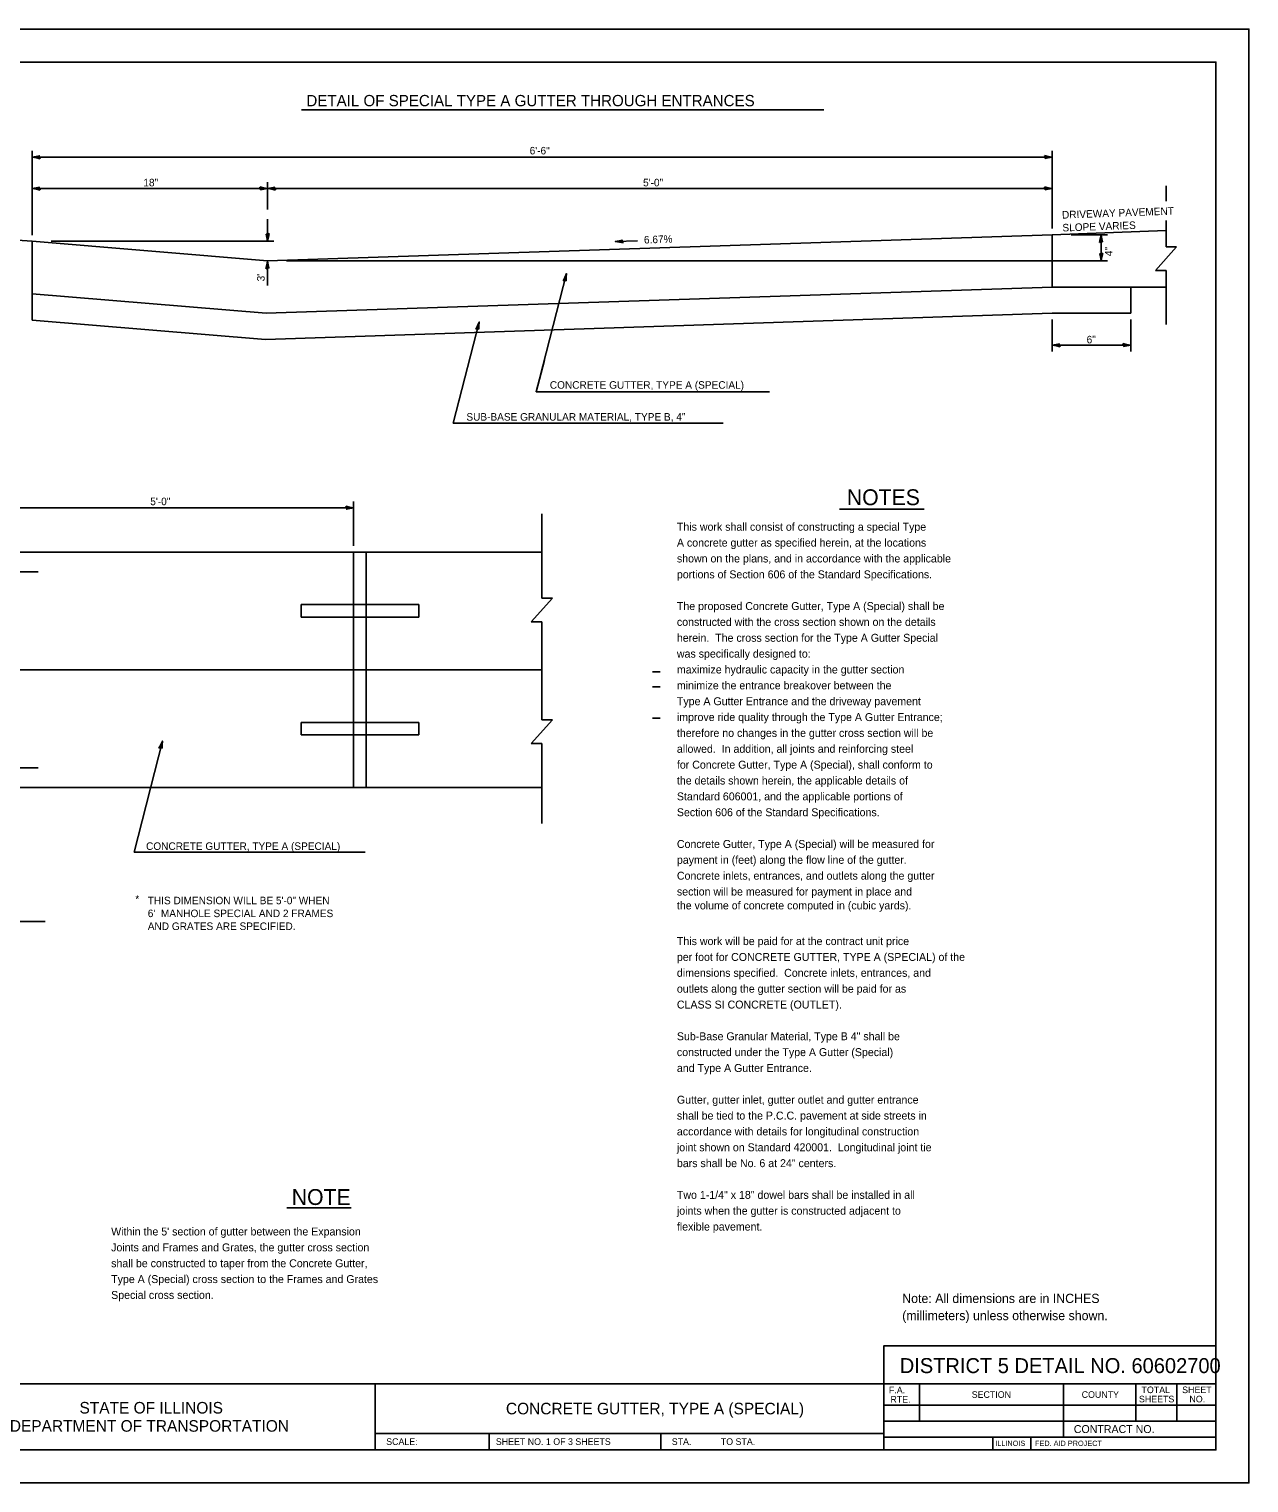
# Model space of a CAD drawing. Extents: x 1589224 to 1591264, y 1592405 to 1592845.
# Drawn here: x 1589535 to 1589904.2, y 1592404.7 to 1592844.7 of the extents above; entities that cross this region are included whole.
import ezdxf

# ---------------------------------------------------------------- set-up
doc = ezdxf.new("R2010")
doc.units = 0
for name, color, linetype in [('Level 25', 7, 'Continuous'), ('Level 29', 7, 'Continuous'), ('Level 50', 7, 'Continuous'), ('Sheets_50 Reference Boundary', 7, 'Continuous'), ('Sheets_General Details', 7, 'Continuous'), ('Sheets_Printer Plotting Border', 7, 'Continuous')]:
    doc.layers.add(name, color=color, linetype=linetype)

msp = doc.modelspace()

# ---------------------------------------------------------------- linework, layer by layer
at = {"layer": 'Level 25'}
for p, q in [((1589617.47, 1592820.2), (1589775.53, 1592820.2)), ((1589535.92, 1592807.83), (1589535.92, 1592782.35)), ((1589535.92, 1592805.93), (1589844.67, 1592805.93)), ((1589844.67, 1592807.83), (1589844.67, 1592784.33)), ((1589535.92, 1592796.43), (1589607.17, 1592796.43)), ((1589607.17, 1592798.33), (1589607.17, 1592790.05)), ((1589607.17, 1592796.43), (1589844.67, 1592796.43)), ((1589879.12, 1592797.25), (1589879.12, 1592792.64)), ((1589607.17, 1592787.18), (1589607.17, 1592780.45)), ((1589535.92, 1592780.45), (1589502.39, 1592782.62)), ((1589607.17, 1592774.51), (1589844.67, 1592782.43)), ((1589844.67, 1592782.43), (1589879.12, 1592783.67)), ((1589844.67, 1592782.43), (1589844.67, 1592766.59)), ((1589850.37, 1592782.43), (1589861.35, 1592782.43)), ((1589859.45, 1592782.43), (1589859.45, 1592774.51)), ((1589879.12, 1592786.73), (1589879.12, 1592778.77)), ((1589535.92, 1592780.45), (1589607.17, 1592774.51)), ((1589535.92, 1592780.45), (1589535.92, 1592764.56)), ((1589541.62, 1592780.45), (1589609.07, 1592780.45)), ((1589712.4, 1592780.36), (1589719.18, 1592780.58)), ((1589875.9, 1592771.62), (1589882.33, 1592778.77)), ((1589879.12, 1592778.77), (1589882.33, 1592778.77)), ((1589607.17, 1592774.51), (1589607.17, 1592767.06)), ((1589612.87, 1592774.51), (1589861.35, 1592774.51)), ((1589697.69, 1592770.69), (1589688.51, 1592734.87)), ((1589875.9, 1592771.62), (1589879.12, 1592771.62)), ((1589879.12, 1592771.62), (1589879.12, 1592755.27)), ((1589606.77, 1592758.66), (1589844.67, 1592766.59)), ((1589844.67, 1592766.59), (1589879.12, 1592766.59)), ((1589868.42, 1592766.59), (1589868.42, 1592758.67)), ((1589535.92, 1592764.56), (1589606.77, 1592758.66)), ((1589535.92, 1592764.56), (1589535.92, 1592756.62)), ((1589535.92, 1592756.62), (1589606.58, 1592750.73)), ((1589606.58, 1592750.73), (1589844.67, 1592758.67)), ((1589671.22, 1592756.02), (1589663.37, 1592725.37)), ((1589844.67, 1592758.67), (1589868.42, 1592758.67)), ((1589844.67, 1592756.77), (1589844.67, 1592747.11)), ((1589868.42, 1592756.77), (1589868.42, 1592747.11)), ((1589844.67, 1592749.01), (1589868.42, 1592749.01)), ((1589690.98, 1592744.5), (1589688.51, 1592734.87)), ((1589688.51, 1592734.87), (1589759.04, 1592734.87)), ((1589665.19, 1592732.46), (1589663.37, 1592725.37)), ((1589663.37, 1592725.37), (1589745.11, 1592725.37)), ((1589514, 1592699.76), (1589633.22, 1592699.76)), ((1589633.22, 1592701.66), (1589633.22, 1592688.29)), ((1589690.2, 1592698.01), (1589690.2, 1592672.43)), ((1589514, 1592686.39), (1589690.2, 1592686.39)), ((1589633.22, 1592686.39), (1589633.22, 1592615.14)), ((1589637.02, 1592686.39), (1589637.02, 1592615.14)), ((1589537.75, 1592680.46), (1589442.75, 1592680.46)), ((1589686.98, 1592665.27), (1589693.42, 1592672.43)), ((1589690.2, 1592672.43), (1589693.42, 1592672.43)), ((1589617.31, 1592670.48), (1589652.94, 1592670.48)), ((1589617.31, 1592670.48), (1589617.31, 1592666.68)), ((1589652.94, 1592666.68), (1589652.94, 1592670.48)), ((1589617.31, 1592666.68), (1589652.94, 1592666.68)), ((1589686.98, 1592665.27), (1589690.2, 1592665.27)), ((1589690.2, 1592665.27), (1589690.2, 1592635.59)), ((1589514, 1592650.77), (1589690.2, 1592650.77)), ((1589617.31, 1592634.86), (1589652.94, 1592634.86)), ((1589617.31, 1592634.86), (1589617.31, 1592631.06)), ((1589652.94, 1592634.86), (1589652.94, 1592631.06)), ((1589686.98, 1592628.43), (1589693.42, 1592635.59)), ((1589690.2, 1592635.59), (1589693.42, 1592635.59)), ((1589575.36, 1592629.2), (1589566.74, 1592595.55)), ((1589617.31, 1592631.06), (1589652.94, 1592631.06)), ((1589686.98, 1592628.43), (1589690.2, 1592628.43)), ((1589690.2, 1592628.43), (1589690.2, 1592604.25)), ((1589537.75, 1592621.08), (1589442.75, 1592621.08)), ((1589514, 1592615.14), (1589690.2, 1592615.14)), ((1589566.74, 1592595.55), (1589636.67, 1592595.55)), ((1589451.94, 1592574.61), (1589539.81, 1592574.61))]:
    msp.add_line(p, q, dxfattribs=at)
for points in [[(1589538.29, 1592805.43), (1589538.1, 1592805.89), (1589538.03, 1592806.32), (1589537.11, 1592806.13), (1589535.92, 1592805.93), (1589537.19, 1592805.7)], [(1589842.3, 1592806.42), (1589842.49, 1592805.97), (1589842.56, 1592805.53), (1589843.48, 1592805.72), (1589844.67, 1592805.93), (1589843.4, 1592806.16)], [(1589538.29, 1592795.93), (1589538.1, 1592796.39), (1589538.03, 1592796.82), (1589537.11, 1592796.63), (1589535.92, 1592796.43), (1589537.19, 1592796.2)], [(1589604.8, 1592796.92), (1589604.99, 1592796.47), (1589605.06, 1592796.03), (1589605.98, 1592796.22), (1589607.17, 1592796.43), (1589605.9, 1592796.66)], [(1589609.54, 1592795.93), (1589609.35, 1592796.39), (1589609.28, 1592796.82), (1589608.36, 1592796.63), (1589607.17, 1592796.43), (1589608.44, 1592796.2)], [(1589842.3, 1592796.92), (1589842.49, 1592796.47), (1589842.56, 1592796.03), (1589843.48, 1592796.22), (1589844.67, 1592796.43), (1589843.4, 1592796.66)], [(1589607.67, 1592782.83), (1589607.21, 1592782.63), (1589606.77, 1592782.56), (1589606.96, 1592781.64), (1589607.17, 1592780.45), (1589607.4, 1592781.72)], [(1589858.95, 1592780.06), (1589859.41, 1592780.25), (1589859.84, 1592780.32), (1589859.65, 1592781.24), (1589859.45, 1592782.43), (1589859.22, 1592781.16)], [(1589714.79, 1592779.94), (1589714.58, 1592780.39), (1589714.49, 1592780.82), (1589713.58, 1592780.6), (1589712.4, 1592780.36), (1589713.67, 1592780.17)], [(1589606.67, 1592772.14), (1589607.13, 1592772.33), (1589607.57, 1592772.41), (1589607.38, 1592773.33), (1589607.17, 1592774.51), (1589606.94, 1592773.25)], [(1589859.94, 1592776.89), (1589859.49, 1592776.7), (1589859.05, 1592776.62), (1589859.24, 1592775.7), (1589859.45, 1592774.51), (1589859.68, 1592775.78)], [(1589696.61, 1592768.51), (1589697.1, 1592768.58), (1589697.55, 1592768.55), (1589697.59, 1592769.49), (1589697.69, 1592770.69), (1589697.15, 1592769.52)], [(1589670.15, 1592753.84), (1589670.64, 1592753.91), (1589671.09, 1592753.88), (1589671.13, 1592754.81), (1589671.22, 1592756.02), (1589670.69, 1592754.85)], [(1589847.04, 1592748.51), (1589846.85, 1592748.97), (1589846.78, 1592749.41), (1589845.86, 1592749.22), (1589844.67, 1592749.01), (1589845.94, 1592748.78)], [(1589866.05, 1592749.51), (1589866.24, 1592749.05), (1589866.31, 1592748.61), (1589867.23, 1592748.8), (1589868.42, 1592749.01), (1589867.15, 1592749.24)], [(1589630.85, 1592700.25), (1589631.04, 1592699.8), (1589631.12, 1592699.36), (1589632.04, 1592699.55), (1589633.23, 1592699.76), (1589631.96, 1592699.99)], [(1589574.28, 1592627.02), (1589574.77, 1592627.1), (1589575.22, 1592627.06), (1589575.26, 1592628), (1589575.35, 1592629.2), (1589574.82, 1592628.03)]]:
    msp.add_lwpolyline(points, close=True, dxfattribs=at)
at = {"layer": 'Level 29'}
for p, q in [((1589780.28, 1592699.37), (1589805.87, 1592699.37)), ((1589613, 1592487.96), (1589632.51, 1592487.96))]:
    msp.add_line(p, q, dxfattribs=at)
at = {"layer": 'Level 50'}
for p, q in [((1589725.96, 1592650.16), (1589723.7, 1592650.16)), ((1589725.96, 1592645.64), (1589723.7, 1592645.64)), ((1589725.96, 1592636.13), (1589723.7, 1592636.13))]:
    msp.add_line(p, q, dxfattribs=at)
at = {"layer": 'Sheets_50 Reference Boundary'}
msp.add_lwpolyline([(1589264.21, 1592834.67), (1589894.21, 1592834.67), (1589894.21, 1592434.68), (1589264.21, 1592434.68)], close=True, dxfattribs=at)
at = {"layer": 'Sheets_General Details'}
for p, q in [((1589904.21, 1592844.68), (1589224.21, 1592844.68)), ((1589264.21, 1592434.68), (1589894.21, 1592434.68)), ((1589639.69, 1592434.68), (1589639.69, 1592414.68)), ((1589793.69, 1592434.68), (1589793.69, 1592414.68)), ((1589804.49, 1592434.68), (1589804.49, 1592423.37)), ((1589848.09, 1592434.68), (1589848.09, 1592418.57)), ((1589869.94, 1592434.68), (1589869.94, 1592423.37)), ((1589882.35, 1592434.68), (1589882.35, 1592423.37)), ((1589793.69, 1592428.17), (1589894.21, 1592428.17)), ((1589793.69, 1592423.37), (1589894.21, 1592423.37)), ((1589639.69, 1592419.68), (1589793.69, 1592419.68)), ((1589674.21, 1592419.68), (1589674.21, 1592414.68)), ((1589726.21, 1592419.68), (1589726.21, 1592414.68)), ((1589793.69, 1592418.57), (1589894.21, 1592418.57)), ((1589826.64, 1592418.57), (1589826.64, 1592414.68)), ((1589838.24, 1592418.57), (1589838.24, 1592414.68)), ((1589904.21, 1592404.68), (1589224.21, 1592404.68))]:
    msp.add_line(p, q, dxfattribs=at)
for points in [[(1589264.21, 1592834.68), (1589894.21, 1592834.68), (1589894.21, 1592414.68), (1589264.21, 1592414.68)], [(1589793.69, 1592434.68), (1589894.21, 1592434.68), (1589894.21, 1592446.16), (1589793.69, 1592446.16)]]:
    msp.add_lwpolyline(points, close=True, dxfattribs=at)
at = {"layer": 'Sheets_Printer Plotting Border'}
msp.add_lwpolyline([(1589224.21, 1592404.68), (1589904.21, 1592404.68), (1589904.21, 1592844.68), (1589224.21, 1592844.68)], close=True, dxfattribs=at)

# ---------------------------------------------------------------- texts
at = {"layer": 'Level 25'}
for s, height, p in [('DETAIL OF SPECIAL TYPE A GUTTER THROUGH ENTRANCES', 3.42, (1589618.91, 1592821.32)), ('6\'-6"', 2.28, (1589686.49, 1592806.74)), ('18"', 2.28, (1589569.56, 1592797.08)), ('5\'-0"', 2.28, (1589720.82, 1592797.08)), ('6"', 2.28, (1589855.08, 1592749.57)), ('CONCRETE GUTTER, TYPE A (SPECIAL)', 2.28, (1589692.6, 1592735.83)), ('SUB-BASE GRANULAR MATERIAL, TYPE B, 4"', 2.28, (1589667.34, 1592726.17)), ('5\'-0"', 2.28, (1589571.66, 1592700.58)), ('CONCRETE GUTTER, TYPE A (SPECIAL)', 2.28, (1589570.38, 1592596.25)), ('*', 2.28, (1589567.14, 1592580.25)), ('THIS DIMENSION WILL BE 5\'-0" WHEN', 2.28, (1589570.9, 1592579.81)), ("6'  MANHOLE SPECIAL AND 2 FRAMES", 2.28, (1589570.9, 1592575.91)), ('AND GRATES ARE SPECIFIED.', 2.28, (1589570.9, 1592572.02))]:
    msp.add_text(s, height=height, dxfattribs=at).set_placement(p)
for s, rotation, p in [('DRIVEWAY PAVEMENT', 2.0575, (1589847.66, 1592787.31)), ('SLOPE VARIES', 2.0575, (1589847.8, 1592783.41)), ('6.67%', 1.9091, (1589721.12, 1592779.76)), ('4"', 90, (1589862.89, 1592775.95)), ("3'", 90, (1589606.27, 1592768.32))]:
    msp.add_text(s, height=2.28, rotation=rotation, dxfattribs=at).set_placement(p)
at = {"layer": 'Level 29'}
for s, p in [('NOTES', (1589782.5, 1592700.59)), ('NOTE', (1589614.48, 1592488.8))]:
    msp.add_text(s, height=4.8, dxfattribs=at).set_placement(p)
at = {"layer": 'Level 50'}
for s, p in [('This work shall consist of constructing a special Type', (1589731.06, 1592692.85)), ('A concrete gutter as specified herein, at the locations', (1589731.06, 1592688.05)), ('shown on the plans, and in accordance with the applicable', (1589731.06, 1592683.25)), ('portions of Section 606 of the Standard Specifications.', (1589731.06, 1592678.45)), ('The proposed Concrete Gutter, Type A (Special) shall be', (1589731.06, 1592668.85)), ('constructed with the cross section shown on the details', (1589731.06, 1592664.05)), ('herein.  The cross section for the Type A Gutter Special', (1589731.06, 1592659.25)), ('was specifically designed to:', (1589731.06, 1592654.45)), ('maximize hydraulic capacity in the gutter section', (1589731.06, 1592649.65)), ('minimize the entrance breakover between the', (1589731.06, 1592644.85)), ('Type A Gutter Entrance and the driveway pavement', (1589731.06, 1592640.05)), ('improve ride quality through the Type A Gutter Entrance;', (1589731.06, 1592635.25)), ('therefore no changes in the gutter cross section will be ', (1589731.06, 1592630.45)), ('allowed.  In addition, all joints and reinforcing steel', (1589731.06, 1592625.65)), ('for Concrete Gutter, Type A (Special), shall conform to', (1589731.06, 1592620.85)), ('the details shown herein, the applicable details of', (1589731.06, 1592616.05)), ('Standard 606001, and the applicable portions of', (1589731.06, 1592611.25)), ('Section 606 of the Standard Specifications.', (1589731.06, 1592606.45)), ('Concrete Gutter, Type A (Special) will be measured for', (1589731.06, 1592596.85)), ('payment in (feet) along the flow line of the gutter.', (1589731.06, 1592592.05)), ('Concrete inlets, entrances, and outlets along the gutter', (1589731.06, 1592587.25)), ('section will be measured for payment in place and', (1589731.06, 1592582.45)), ('the volume of concrete computed in (cubic yards).', (1589731.06, 1592578.25)), ('This work will be paid for at the contract unit price', (1589731.06, 1592567.45)), ('per foot for CONCRETE GUTTER, TYPE A (SPECIAL) of the', (1589731.06, 1592562.65)), ('dimensions specified.  Concrete inlets, entrances, and', (1589731.06, 1592557.85)), ('outlets along the gutter section will be paid for as', (1589731.06, 1592553.05)), ('CLASS SI CONCRETE (OUTLET).', (1589731.06, 1592548.25)), ('Sub-Base Granular Material, Type B 4" shall be', (1589731.06, 1592538.65)), ('constructed under the Type A Gutter (Special)', (1589731.06, 1592533.85)), ('and Type A Gutter Entrance.', (1589731.06, 1592529.05)), ('Gutter, gutter inlet, gutter outlet and gutter entrance', (1589731.06, 1592519.45)), ('shall be tied to the P.C.C. pavement at side streets in', (1589731.06, 1592514.65)), ('accordance with details for longitudinal construction', (1589731.06, 1592509.85)), ('joint shown on Standard 420001.  Longitudinal joint tie', (1589731.06, 1592505.05)), ('bars shall be No. 6 at 24" centers.', (1589731.06, 1592500.25)), ('Two 1-1/4" x 18" dowel bars shall be installed in all', (1589731.06, 1592490.65)), ('joints when the gutter is constructed adjacent to', (1589731.06, 1592485.85)), ('flexible pavement.', (1589731.06, 1592481.05)), ("Within the 5' section of gutter between the Expansion", (1589559.82, 1592479.56)), ('Joints and Frames and Grates, the gutter cross section', (1589559.82, 1592474.76)), ('shall be constructed to taper from the Concrete Gutter,', (1589559.82, 1592469.96)), ('Type A (Special) cross section to the Frames and Grates', (1589559.82, 1592465.16)), ('Special cross section.', (1589559.82, 1592460.36))]:
    msp.add_text(s, height=2.4, dxfattribs=at).set_placement(p)
at = {"layer": 'Sheets_General Details'}
for s, height, p in [('Note: All dimensions are in INCHES', 2.8003, (1589799.26, 1592459.13)), ('(millimeters) unless otherwise shown.', 2.8003, (1589799.26, 1592453.93)), ('DISTRICT 5 DETAIL NO. 60602700   ', 4.5381, (1589798.52, 1592437.91)), ('F.A.  ', 2, (1589795.24, 1592431.78)), ('RTE.', 2, (1589795.7, 1592428.98)), ('SECTION', 2, (1589820.3, 1592430.42)), ('COUNTY', 2, (1589853.58, 1592430.42)), ('SHEETS', 2, (1589870.92, 1592429.05)), ('TOTAL', 2, (1589871.7, 1592431.85)), ('SHEET', 2, (1589884, 1592431.85)), ('NO.', 2, (1589886.2, 1592429.05)), ('STATE OF ILLINOIS', 3.5, (1589550.23, 1592425.68)), ('CONCRETE GUTTER, TYPE A (SPECIAL)', 3.5, (1589679.31, 1592425.43)), ('DEPARTMENT OF TRANSPORTATION', 3.5, (1589529.14, 1592420.18)), ('CONTRACT NO.      ', 2.4, (1589851.2, 1592419.77)), ('SCALE:          ', 2, (1589643.07, 1592416.18)), ('SHEET NO. 1 OF 3 SHEETS', 2, (1589676.25, 1592416.18)), ('STA.            TO STA.            ', 2, (1589729.5, 1592416.18)), ('ILLINOIS', 1.6, (1589827.42, 1592415.86)), ('FED. AID PROJECT', 1.6, (1589839.45, 1592415.86))]:
    msp.add_text(s, height=height, dxfattribs=at).set_placement(p)

doc.saveas('drawing.dxf')
